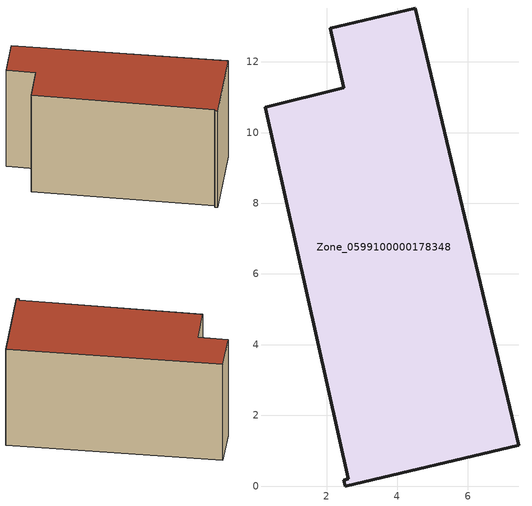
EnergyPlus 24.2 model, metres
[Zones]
Zone_0599100000178348
 floor ground (C_G): 0.26,10.72 2.49,11.27 2.11,12.96 4.51,13.53 7.44,1.16 2.53,0 2.49,0.17 2.62,0.2 z0
 wall outside (C_F): 7.44,1.16 4.51,13.53 2.11,12.96 2.49,11.27 0.26,10.72 2.62,0.2 2.49,0.17 2.53,0 7.44,1.16 z0:6.89
 roof outside (C_R): 2.49,11.27 0.26,10.72 2.62,0.2 2.49,0.17 2.53,0 7.44,1.16 4.51,13.53 2.11,12.96 z6.89
[BUILDING]
Pand.0599100000178348: North Axis=0; Terrain=City; Loads Convergence Tolerance Value=0.04; Temperature Convergence Tolerance Value=0.4; Solar Distribution=FullExterior; Maximum Number of Warmup Days=25; Minimum Number of Warmup Days=1
[Site:Location]
Rotterdam.The.Hague.AP_ZH_NLD Design_Conditions: Latitude=51.96; Longitude=4.45; Time Zone=1; Elevation=-4.5
[SITE:GROUNDTEMPERATURE:BUILDINGSURFACE]
18, 18, 18, 18, 18, 18, 18, 18, 18, 18, 18, 18
[MATERIAL] Thermal Absorptance=0.9; Solar Absorptance=0.7; Visible Absorptance=0.7
Name | Roughness | Thickness | Conductivity | Density | Specific Heat
G.TI.1992-2005 | MediumSmooth | 0.15 | 0.06 | 540 | 1210
F.TI.1992-2005 | Rough | 0.3 | 0.12 | 1920 | 840
R.TI.1992-2005 | MediumRough | 0.2 | 0.08 | 1500 | 1000
[CONSTRUCTION]
C_G: G.TI.1992-2005
C_F: F.TI.1992-2005
C_R: R.TI.1992-2005
[ZONE]
Zone_0599100000178348: Type=1; Multiplier=1; Ceiling Height=Autocalculate; Volume=Autocalculate; Floor Area=autocalculate; Part of Total Floor Area=Yes
[ZONEINFILTRATION:DESIGNFLOWRATE]
Infil_Zone_0599100000178348: Zone or ZoneList or Space or SpaceList=Zone_0599100000178348; Schedule=AlwaysOn; Design Flow Rate Calculation Method=Flow/Area; Flow Rate per Floor Area=0.0015; Constant Term Coefficient=1; Temperature Term Coefficient=0; Velocity Term Coefficient=0; Velocity Squared Term Coefficient=0
[HVACTEMPLATE:ZONE:IDEALLOADSAIRSYSTEM]
Zone_0599100000178348: Maximum Heating Supply Air Temperature=50; Minimum Cooling Supply Air Temperature=13; Maximum Heating Supply Air Humidity Ratio=0.0156; Minimum Cooling Supply Air Humidity Ratio=0.0077; Heating Limit=NoLimit; Cooling Limit=NoLimit; Dehumidification Control Type=ConstantSensibleHeatRatio; Cooling Sensible Heat Ratio=0.7; Dehumidification Setpoint=60; Humidification Control Type=None; Humidification Setpoint=30; Outdoor Air Method=None; Outdoor Air Flow Rate per Person=0.00944; Outdoor Air Flow Rate per Zone Floor Area=0; Outdoor Air Flow Rate per Zone=0; Demand Controlled Ventilation Type=None; Outdoor Air Economizer Type=NoEconomizer; Heat Recovery Type=None; Sensible Heat Recovery Effectiveness=0.7; Latent Heat Recovery Effectiveness=0.65
[ZONECONTROL:THERMOSTAT]
ThermostatControl_Zone_0599100000178348: Zone or ZoneList=Zone_0599100000178348; Control Type Schedule=DualSetpointControlType; Control 1=Thermostat_Zone_0599100000178348; Temperature Difference Between Cutout And Setpoint=0
[THERMOSTATSETPOINT:DUALSETPOINT]
Thermostat_Zone_0599100000178348: Heating Setpoint Temperature Schedule=HeatingSetpoint_Zone_0599100000178348; Cooling Setpoint Temperature Schedule=CoolingSetpoint_Zone_0599100000178348
[SCHEDULE:COMPACT]
HeatingSetpoint_Zone_0599100000178348: Through: 12/31, For: AllDays, Until: 24:00, 21
CoolingSetpoint_Zone_0599100000178348: Through: 12/31, For: AllDays, Until: 24:00, 24
DualSetpointControlType: Through: 12/31, For: AllDays, Until: 24:00, 4
AlwaysOn: Through: 12/31, For: AllDays, Until: 24:00, 1
